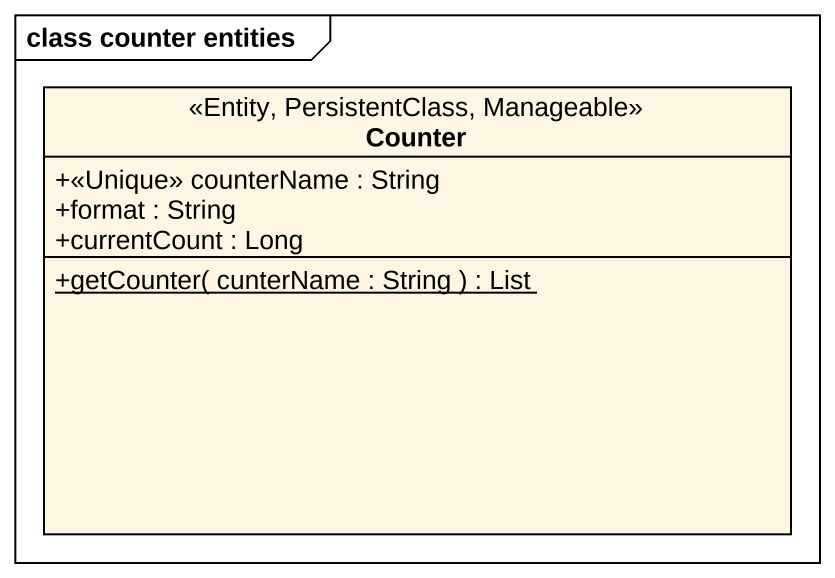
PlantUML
@startuml
mainframe class counter entities
hide circle
hide empty members
skinparam classAttributeIconSize 0
class Counter <<Entity, PersistentClass, Manageable>> {
  +<<Unique>> counterName : String
  +format : String
  +currentCount : Long
  {static} +getCounter( cunterName : String ) : List
}
@enduml
